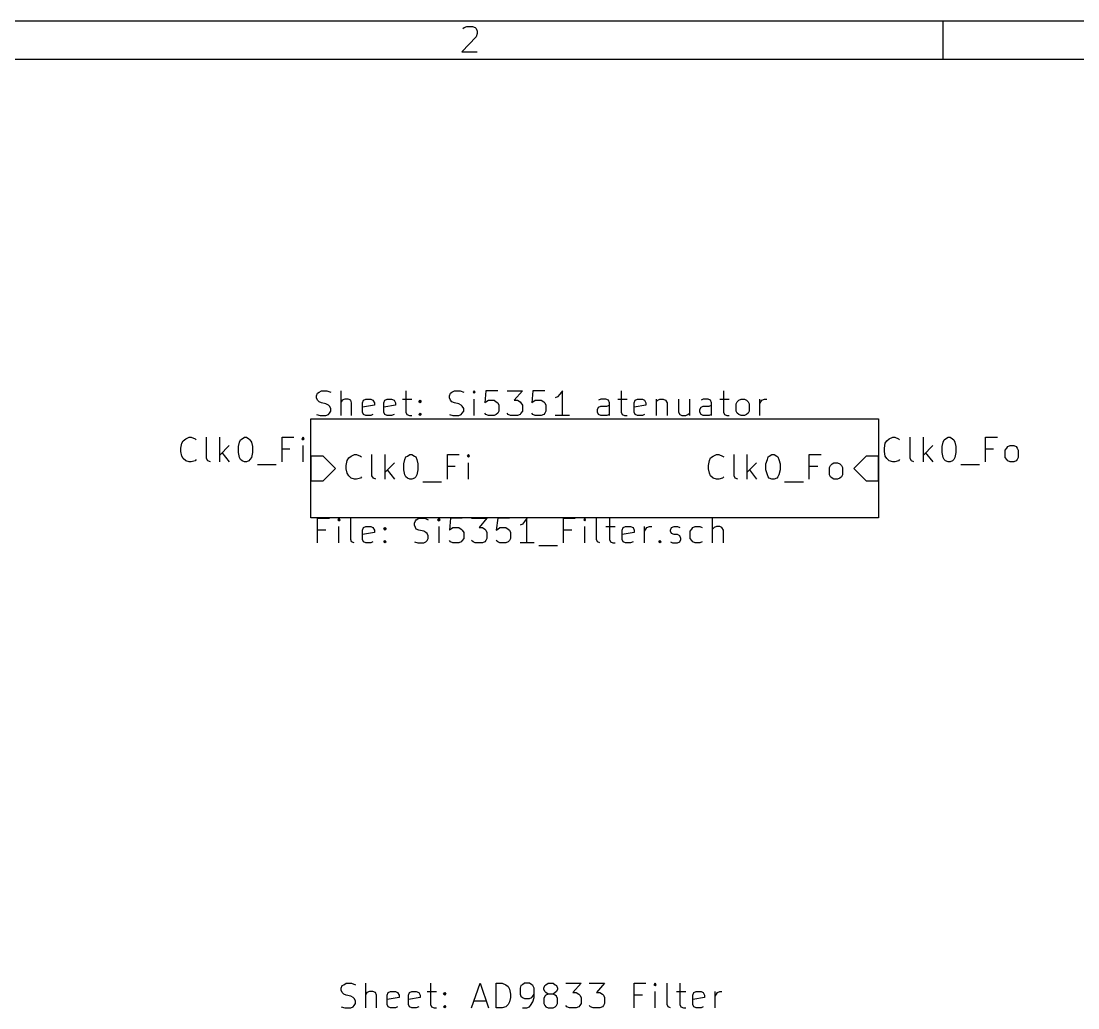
# Model space of a CAD drawing. Extents: x 0.4 to 11.3, y -7.9 to -0.4.
# Drawn here: x 2.463 to 4.604, y -2.393 to -0.394 of the extents above; entities that cross this region are included whole.
import ezdxf

# ---------------------------------------------------------------- set-up
doc = ezdxf.new("R2010")
doc.units = 0
doc.header["$MEASUREMENT"] = 0
for name, color, linetype in [('BLACK', 7, 'CONTINUOUS'), ('BROWN2', 54, 'CONTINUOUS'), ('MAGENTA2', 6, 'CONTINUOUS'), ('RED2', 1, 'CONTINUOUS')]:
    doc.layers.add(name, color=color, linetype=linetype)

msp = doc.modelspace()

# ---------------------------------------------------------------- linework, layer by layer
at = {"layer": 'BLACK', "linetype": 'CONTINUOUS'}
for p, q in [((3.062, -1.153), (3.064, -1.148)), ((3.062, -1.157), (3.062, -1.153)), ((3.064, -1.148), (3.067, -1.146)), ((3.067, -1.146), (3.072, -1.143)), ((3.072, -1.143), (3.083, -1.143)), ((3.083, -1.143), (3.091, -1.146)), ((3.112, -1.193), (3.112, -1.143)), ((3.243, -1.143), (3.243, -1.186)), ((3.331, -1.153), (3.333, -1.148)), ((3.331, -1.157), (3.331, -1.153)), ((3.333, -1.148), (3.336, -1.146)), ((3.336, -1.146), (3.341, -1.143)), ((3.341, -1.143), (3.353, -1.143)), ((3.353, -1.143), (3.36, -1.146)), ((3.381, -1.143), (3.379, -1.146)), ((3.379, -1.146), (3.381, -1.148)), ((3.383, -1.146), (3.381, -1.143)), ((3.381, -1.143), (3.381, -1.148)), ((3.381, -1.148), (3.383, -1.146)), ((3.405, -1.143), (3.403, -1.167)), ((3.429, -1.143), (3.405, -1.143)), ((3.448, -1.143), (3.479, -1.143)), ((3.479, -1.143), (3.462, -1.162)), ((3.5, -1.143), (3.498, -1.167)), ((3.524, -1.143), (3.5, -1.143)), ((3.55, -1.155), (3.545, -1.157)), ((3.555, -1.15), (3.55, -1.155)), ((3.56, -1.143), (3.555, -1.15)), ((3.56, -1.193), (3.56, -1.143)), ((3.679, -1.143), (3.679, -1.186)), ((3.886, -1.143), (3.886, -1.186)), ((3.064, -1.162), (3.062, -1.157)), ((3.067, -1.165), (3.064, -1.162)), ((3.072, -1.167), (3.067, -1.165)), ((3.081, -1.169), (3.072, -1.167)), ((3.086, -1.172), (3.081, -1.169)), ((3.088, -1.174), (3.086, -1.172)), ((3.091, -1.179), (3.088, -1.174)), ((3.114, -1.162), (3.112, -1.165)), ((3.119, -1.16), (3.114, -1.162)), ((3.126, -1.16), (3.119, -1.16)), ((3.131, -1.162), (3.126, -1.16)), ((3.133, -1.167), (3.131, -1.162)), ((3.133, -1.193), (3.133, -1.167)), ((3.155, -1.167), (3.157, -1.162)), ((3.155, -1.186), (3.155, -1.167)), ((3.179, -1.172), (3.155, -1.176)), ((3.157, -1.162), (3.162, -1.16)), ((3.162, -1.16), (3.172, -1.16)), ((3.172, -1.16), (3.176, -1.162)), ((3.176, -1.162), (3.179, -1.167)), ((3.179, -1.167), (3.179, -1.172)), ((3.198, -1.167), (3.2, -1.162)), ((3.198, -1.186), (3.198, -1.167)), ((3.222, -1.172), (3.198, -1.176)), ((3.2, -1.162), (3.205, -1.16)), ((3.205, -1.16), (3.214, -1.16)), ((3.214, -1.16), (3.219, -1.162)), ((3.219, -1.162), (3.222, -1.167)), ((3.222, -1.167), (3.222, -1.172)), ((3.236, -1.16), (3.255, -1.16)), ((3.269, -1.165), (3.272, -1.162)), ((3.272, -1.167), (3.269, -1.165)), ((3.272, -1.162), (3.274, -1.165)), ((3.272, -1.162), (3.272, -1.167)), ((3.274, -1.165), (3.272, -1.167)), ((3.333, -1.162), (3.331, -1.157)), ((3.336, -1.165), (3.333, -1.162)), ((3.341, -1.167), (3.336, -1.165)), ((3.35, -1.169), (3.341, -1.167)), ((3.355, -1.172), (3.35, -1.169)), ((3.357, -1.174), (3.355, -1.172)), ((3.36, -1.179), (3.357, -1.174)), ((3.381, -1.193), (3.381, -1.16)), ((3.403, -1.167), (3.405, -1.165)), ((3.405, -1.165), (3.41, -1.162)), ((3.41, -1.162), (3.422, -1.162)), ((3.422, -1.162), (3.426, -1.165)), ((3.426, -1.165), (3.429, -1.167)), ((3.429, -1.167), (3.431, -1.172)), ((3.431, -1.172), (3.431, -1.184)), ((3.462, -1.162), (3.469, -1.162)), ((3.469, -1.162), (3.474, -1.165)), ((3.474, -1.165), (3.476, -1.167)), ((3.476, -1.167), (3.479, -1.172)), ((3.479, -1.172), (3.479, -1.184)), ((3.498, -1.167), (3.5, -1.165)), ((3.5, -1.165), (3.505, -1.162)), ((3.505, -1.162), (3.517, -1.162)), ((3.517, -1.162), (3.522, -1.165)), ((3.522, -1.165), (3.524, -1.167)), ((3.524, -1.167), (3.526, -1.172)), ((3.526, -1.172), (3.526, -1.184)), ((3.631, -1.181), (3.633, -1.176)), ((3.638, -1.16), (3.633, -1.162)), ((3.633, -1.176), (3.638, -1.174)), ((3.648, -1.16), (3.638, -1.16)), ((3.638, -1.174), (3.65, -1.174)), ((3.653, -1.162), (3.648, -1.16)), ((3.65, -1.174), (3.655, -1.172)), ((3.655, -1.167), (3.653, -1.162)), ((3.655, -1.193), (3.655, -1.167)), ((3.672, -1.16), (3.691, -1.16)), ((3.705, -1.167), (3.707, -1.162)), ((3.705, -1.186), (3.705, -1.167)), ((3.729, -1.172), (3.705, -1.176)), ((3.707, -1.162), (3.712, -1.16)), ((3.712, -1.16), (3.722, -1.16)), ((3.722, -1.16), (3.726, -1.162)), ((3.726, -1.162), (3.729, -1.167)), ((3.729, -1.167), (3.729, -1.172)), ((3.75, -1.16), (3.75, -1.193)), ((3.75, -1.165), (3.753, -1.162)), ((3.753, -1.162), (3.757, -1.16)), ((3.757, -1.16), (3.764, -1.16)), ((3.764, -1.16), (3.769, -1.162)), ((3.769, -1.162), (3.772, -1.167)), ((3.772, -1.167), (3.772, -1.193)), ((3.795, -1.16), (3.795, -1.186)), ((3.817, -1.16), (3.817, -1.193)), ((3.838, -1.181), (3.841, -1.176)), ((3.845, -1.16), (3.841, -1.162)), ((3.841, -1.176), (3.845, -1.174)), ((3.855, -1.16), (3.845, -1.16)), ((3.845, -1.174), (3.857, -1.174)), ((3.86, -1.162), (3.855, -1.16)), ((3.857, -1.174), (3.862, -1.172)), ((3.862, -1.167), (3.86, -1.162)), ((3.862, -1.193), (3.862, -1.167)), ((3.879, -1.16), (3.898, -1.16)), ((3.912, -1.169), (3.914, -1.165)), ((3.912, -1.184), (3.912, -1.169)), ((3.914, -1.165), (3.917, -1.162)), ((3.917, -1.162), (3.922, -1.16)), ((3.922, -1.16), (3.929, -1.16)), ((3.929, -1.16), (3.933, -1.162)), ((3.933, -1.162), (3.936, -1.165)), ((3.936, -1.165), (3.938, -1.169)), ((3.938, -1.169), (3.938, -1.184)), ((3.96, -1.193), (3.96, -1.16)), ((3.96, -1.169), (3.962, -1.165)), ((3.962, -1.165), (3.964, -1.162)), ((3.964, -1.162), (3.969, -1.16)), ((3.969, -1.16), (3.974, -1.16)), ((3.062, -1.191), (3.069, -1.193)), ((3.069, -1.193), (3.081, -1.193)), ((3.081, -1.193), (3.086, -1.191)), ((3.086, -1.191), (3.088, -1.188)), ((3.088, -1.188), (3.091, -1.184)), ((3.091, -1.184), (3.091, -1.179)), ((3.157, -1.191), (3.155, -1.186)), ((3.162, -1.193), (3.157, -1.191)), ((3.172, -1.193), (3.162, -1.193)), ((3.176, -1.191), (3.172, -1.193)), ((3.2, -1.191), (3.198, -1.186)), ((3.205, -1.193), (3.2, -1.191)), ((3.214, -1.193), (3.205, -1.193)), ((3.219, -1.191), (3.214, -1.193)), ((3.243, -1.186), (3.245, -1.191)), ((3.245, -1.191), (3.25, -1.193)), ((3.25, -1.193), (3.255, -1.193)), ((3.269, -1.191), (3.272, -1.188)), ((3.272, -1.193), (3.269, -1.191)), ((3.272, -1.188), (3.274, -1.191)), ((3.272, -1.188), (3.272, -1.193)), ((3.274, -1.191), (3.272, -1.193)), ((3.331, -1.191), (3.338, -1.193)), ((3.338, -1.193), (3.35, -1.193)), ((3.35, -1.193), (3.355, -1.191)), ((3.355, -1.191), (3.357, -1.188)), ((3.357, -1.188), (3.36, -1.184)), ((3.36, -1.184), (3.36, -1.179)), ((3.405, -1.191), (3.403, -1.188)), ((3.41, -1.193), (3.405, -1.191)), ((3.422, -1.193), (3.41, -1.193)), ((3.426, -1.191), (3.422, -1.193)), ((3.429, -1.188), (3.426, -1.191)), ((3.431, -1.184), (3.429, -1.188)), ((3.45, -1.191), (3.448, -1.188)), ((3.455, -1.193), (3.45, -1.191)), ((3.469, -1.193), (3.455, -1.193)), ((3.474, -1.191), (3.469, -1.193)), ((3.476, -1.188), (3.474, -1.191)), ((3.479, -1.184), (3.476, -1.188)), ((3.5, -1.191), (3.498, -1.188)), ((3.505, -1.193), (3.5, -1.191)), ((3.517, -1.193), (3.505, -1.193)), ((3.522, -1.191), (3.517, -1.193)), ((3.524, -1.188), (3.522, -1.191)), ((3.526, -1.184), (3.524, -1.188)), ((3.574, -1.193), (3.545, -1.193)), ((3.631, -1.186), (3.631, -1.181)), ((3.633, -1.191), (3.631, -1.186)), ((3.638, -1.193), (3.633, -1.191)), ((3.65, -1.193), (3.638, -1.193)), ((3.655, -1.191), (3.65, -1.193)), ((3.679, -1.186), (3.681, -1.191)), ((3.681, -1.191), (3.686, -1.193)), ((3.686, -1.193), (3.691, -1.193)), ((3.707, -1.191), (3.705, -1.186)), ((3.712, -1.193), (3.707, -1.191)), ((3.722, -1.193), (3.712, -1.193)), ((3.726, -1.191), (3.722, -1.193)), ((3.795, -1.186), (3.798, -1.191)), ((3.798, -1.191), (3.802, -1.193)), ((3.802, -1.193), (3.81, -1.193)), ((3.81, -1.193), (3.814, -1.191)), ((3.814, -1.191), (3.817, -1.188)), ((3.838, -1.186), (3.838, -1.181)), ((3.841, -1.191), (3.838, -1.186)), ((3.845, -1.193), (3.841, -1.191)), ((3.857, -1.193), (3.845, -1.193)), ((3.862, -1.191), (3.857, -1.193)), ((3.886, -1.186), (3.888, -1.191)), ((3.888, -1.191), (3.893, -1.193)), ((3.893, -1.193), (3.898, -1.193)), ((3.914, -1.188), (3.912, -1.184)), ((3.917, -1.191), (3.914, -1.188)), ((3.922, -1.193), (3.917, -1.191)), ((3.929, -1.193), (3.922, -1.193)), ((3.933, -1.191), (3.929, -1.193)), ((3.936, -1.188), (3.933, -1.191)), ((3.938, -1.184), (3.936, -1.188)), ((2.792, -1.244), (2.797, -1.24)), ((2.797, -1.24), (2.804, -1.237)), ((2.804, -1.237), (2.808, -1.237)), ((2.808, -1.237), (2.816, -1.24)), ((2.816, -1.24), (2.818, -1.242)), ((2.839, -1.28), (2.839, -1.237)), ((2.866, -1.287), (2.866, -1.237)), ((2.908, -1.242), (2.911, -1.24)), ((2.911, -1.24), (2.916, -1.237)), ((2.916, -1.237), (2.92, -1.237)), ((2.92, -1.237), (2.925, -1.24)), ((2.925, -1.24), (2.927, -1.242)), ((2.992, -1.287), (2.992, -1.237)), ((2.992, -1.237), (3.016, -1.237)), ((3.035, -1.237), (3.032, -1.24)), ((3.032, -1.24), (3.035, -1.242)), ((3.037, -1.24), (3.035, -1.237)), ((3.035, -1.237), (3.035, -1.242)), ((3.035, -1.242), (3.037, -1.24)), ((4.217, -1.244), (4.222, -1.24)), ((4.222, -1.24), (4.229, -1.237)), ((4.229, -1.237), (4.233, -1.237)), ((4.233, -1.237), (4.241, -1.24)), ((4.241, -1.24), (4.243, -1.242)), ((4.264, -1.28), (4.264, -1.237)), ((4.291, -1.287), (4.291, -1.237)), ((4.333, -1.242), (4.336, -1.24)), ((4.336, -1.24), (4.341, -1.237)), ((4.341, -1.237), (4.345, -1.237)), ((4.345, -1.237), (4.35, -1.24)), ((4.35, -1.24), (4.353, -1.242)), ((4.417, -1.287), (4.417, -1.237)), ((4.417, -1.237), (4.441, -1.237)), ((2.787, -1.259), (2.789, -1.249)), ((2.787, -1.266), (2.787, -1.259)), ((2.789, -1.249), (2.792, -1.244)), ((2.885, -1.254), (2.866, -1.273)), ((2.904, -1.256), (2.906, -1.247)), ((2.904, -1.268), (2.904, -1.256)), ((2.906, -1.247), (2.908, -1.242)), ((2.927, -1.242), (2.93, -1.247)), ((2.93, -1.247), (2.932, -1.256)), ((2.932, -1.256), (2.932, -1.268)), ((3.008, -1.261), (2.992, -1.261)), ((3.035, -1.287), (3.035, -1.254)), ((4.212, -1.259), (4.214, -1.249)), ((4.212, -1.266), (4.212, -1.259)), ((4.214, -1.249), (4.217, -1.244)), ((4.31, -1.254), (4.291, -1.273)), ((4.329, -1.256), (4.331, -1.247)), ((4.329, -1.268), (4.329, -1.256)), ((4.331, -1.247), (4.333, -1.242)), ((4.353, -1.242), (4.355, -1.247)), ((4.355, -1.247), (4.357, -1.256)), ((4.357, -1.256), (4.357, -1.268)), ((4.433, -1.261), (4.417, -1.261)), ((4.457, -1.263), (4.46, -1.259)), ((4.46, -1.259), (4.462, -1.256)), ((4.462, -1.256), (4.467, -1.254)), ((4.467, -1.254), (4.474, -1.254)), ((4.474, -1.254), (4.479, -1.256)), ((4.479, -1.256), (4.481, -1.259)), ((4.481, -1.259), (4.483, -1.263)), ((2.789, -1.275), (2.787, -1.266)), ((2.792, -1.28), (2.789, -1.275)), ((2.797, -1.285), (2.792, -1.28)), ((2.818, -1.282), (2.816, -1.285)), ((2.842, -1.285), (2.839, -1.28)), ((2.87, -1.268), (2.885, -1.287)), ((2.906, -1.278), (2.904, -1.268)), ((2.908, -1.282), (2.906, -1.278)), ((2.911, -1.285), (2.908, -1.282)), ((2.927, -1.282), (2.925, -1.285)), ((2.93, -1.278), (2.927, -1.282)), ((2.932, -1.268), (2.93, -1.278)), ((4.214, -1.275), (4.212, -1.266)), ((4.217, -1.28), (4.214, -1.275)), ((4.222, -1.285), (4.217, -1.28)), ((4.243, -1.282), (4.241, -1.285)), ((4.267, -1.285), (4.264, -1.28)), ((4.295, -1.268), (4.31, -1.287)), ((4.331, -1.278), (4.329, -1.268)), ((4.333, -1.282), (4.331, -1.278)), ((4.336, -1.285), (4.333, -1.282)), ((4.353, -1.282), (4.35, -1.285)), ((4.355, -1.278), (4.353, -1.282)), ((4.357, -1.268), (4.355, -1.278)), ((4.457, -1.278), (4.457, -1.263)), ((4.46, -1.282), (4.457, -1.278)), ((4.462, -1.285), (4.46, -1.282)), ((4.481, -1.282), (4.479, -1.285)), ((4.483, -1.278), (4.481, -1.282)), ((4.483, -1.263), (4.483, -1.278)), ((2.804, -1.287), (2.797, -1.285)), ((2.808, -1.287), (2.804, -1.287)), ((2.816, -1.285), (2.808, -1.287)), ((2.847, -1.287), (2.842, -1.285)), ((2.916, -1.287), (2.911, -1.285)), ((2.92, -1.287), (2.916, -1.287)), ((2.925, -1.285), (2.92, -1.287)), ((2.942, -1.292), (2.98, -1.292)), ((4.229, -1.287), (4.222, -1.285)), ((4.233, -1.287), (4.229, -1.287)), ((4.241, -1.285), (4.233, -1.287)), ((4.272, -1.287), (4.267, -1.285)), ((4.341, -1.287), (4.336, -1.285)), ((4.345, -1.287), (4.341, -1.287)), ((4.35, -1.285), (4.345, -1.287)), ((4.367, -1.292), (4.405, -1.292)), ((4.467, -1.287), (4.462, -1.285)), ((4.474, -1.287), (4.467, -1.287)), ((4.479, -1.285), (4.474, -1.287)), ((3.064, -1.451), (3.064, -1.401)), ((3.064, -1.401), (3.088, -1.401)), ((3.107, -1.401), (3.105, -1.404)), ((3.105, -1.404), (3.107, -1.406)), ((3.11, -1.404), (3.107, -1.401)), ((3.107, -1.401), (3.107, -1.406)), ((3.107, -1.406), (3.11, -1.404)), ((3.131, -1.444), (3.131, -1.401)), ((3.26, -1.411), (3.262, -1.406)), ((3.26, -1.415), (3.26, -1.411)), ((3.262, -1.406), (3.264, -1.404)), ((3.264, -1.404), (3.269, -1.401)), ((3.269, -1.401), (3.281, -1.401)), ((3.281, -1.401), (3.288, -1.404)), ((3.31, -1.401), (3.307, -1.404)), ((3.307, -1.404), (3.31, -1.406)), ((3.312, -1.404), (3.31, -1.401)), ((3.31, -1.401), (3.31, -1.406)), ((3.31, -1.406), (3.312, -1.404)), ((3.333, -1.401), (3.331, -1.425)), ((3.357, -1.401), (3.333, -1.401)), ((3.376, -1.401), (3.407, -1.401)), ((3.407, -1.401), (3.391, -1.42)), ((3.429, -1.401), (3.426, -1.425)), ((3.453, -1.401), (3.429, -1.401)), ((3.483, -1.408), (3.479, -1.413)), ((3.488, -1.401), (3.483, -1.408)), ((3.488, -1.451), (3.488, -1.401)), ((3.562, -1.451), (3.562, -1.401)), ((3.562, -1.401), (3.586, -1.401)), ((3.605, -1.401), (3.603, -1.404)), ((3.603, -1.404), (3.605, -1.406)), ((3.607, -1.404), (3.605, -1.401)), ((3.605, -1.401), (3.605, -1.406)), ((3.605, -1.406), (3.607, -1.404)), ((3.629, -1.444), (3.629, -1.401)), ((3.655, -1.401), (3.655, -1.444)), ((3.864, -1.451), (3.864, -1.401)), ((3.081, -1.425), (3.064, -1.425)), ((3.107, -1.451), (3.107, -1.418)), ((3.155, -1.425), (3.157, -1.42)), ((3.155, -1.444), (3.155, -1.425)), ((3.179, -1.43), (3.155, -1.434)), ((3.157, -1.42), (3.162, -1.418)), ((3.162, -1.418), (3.172, -1.418)), ((3.172, -1.418), (3.176, -1.42)), ((3.176, -1.42), (3.179, -1.425)), ((3.179, -1.425), (3.179, -1.43)), ((3.198, -1.423), (3.2, -1.42)), ((3.2, -1.425), (3.198, -1.423)), ((3.2, -1.42), (3.203, -1.423)), ((3.2, -1.42), (3.2, -1.425)), ((3.203, -1.423), (3.2, -1.425)), ((3.262, -1.42), (3.26, -1.415)), ((3.264, -1.423), (3.262, -1.42)), ((3.269, -1.425), (3.264, -1.423)), ((3.279, -1.427), (3.269, -1.425)), ((3.283, -1.43), (3.279, -1.427)), ((3.286, -1.432), (3.283, -1.43)), ((3.288, -1.437), (3.286, -1.432)), ((3.31, -1.451), (3.31, -1.418)), ((3.331, -1.425), (3.333, -1.423)), ((3.333, -1.423), (3.338, -1.42)), ((3.338, -1.42), (3.35, -1.42)), ((3.35, -1.42), (3.355, -1.423)), ((3.355, -1.423), (3.357, -1.425)), ((3.357, -1.425), (3.36, -1.43)), ((3.36, -1.43), (3.36, -1.442)), ((3.391, -1.42), (3.398, -1.42)), ((3.398, -1.42), (3.403, -1.423)), ((3.403, -1.423), (3.405, -1.425)), ((3.405, -1.425), (3.407, -1.43)), ((3.407, -1.43), (3.407, -1.442)), ((3.426, -1.425), (3.429, -1.423)), ((3.429, -1.423), (3.433, -1.42)), ((3.433, -1.42), (3.445, -1.42)), ((3.445, -1.42), (3.45, -1.423)), ((3.45, -1.423), (3.453, -1.425)), ((3.453, -1.425), (3.455, -1.43)), ((3.455, -1.43), (3.455, -1.442)), ((3.479, -1.413), (3.474, -1.415)), ((3.579, -1.425), (3.562, -1.425)), ((3.605, -1.451), (3.605, -1.418)), ((3.648, -1.418), (3.667, -1.418)), ((3.681, -1.425), (3.683, -1.42)), ((3.681, -1.444), (3.681, -1.425)), ((3.705, -1.43), (3.681, -1.434)), ((3.683, -1.42), (3.688, -1.418)), ((3.688, -1.418), (3.698, -1.418)), ((3.698, -1.418), (3.703, -1.42)), ((3.703, -1.42), (3.705, -1.425)), ((3.705, -1.425), (3.705, -1.43)), ((3.726, -1.451), (3.726, -1.418)), ((3.726, -1.427), (3.729, -1.423)), ((3.729, -1.423), (3.731, -1.42)), ((3.731, -1.42), (3.736, -1.418)), ((3.736, -1.418), (3.741, -1.418)), ((3.779, -1.425), (3.781, -1.42)), ((3.779, -1.427), (3.779, -1.425)), ((3.781, -1.432), (3.779, -1.427)), ((3.781, -1.42), (3.786, -1.418)), ((3.786, -1.434), (3.781, -1.432)), ((3.786, -1.418), (3.793, -1.418)), ((3.793, -1.434), (3.786, -1.434)), ((3.793, -1.418), (3.798, -1.42)), ((3.798, -1.437), (3.793, -1.434)), ((3.819, -1.427), (3.822, -1.423)), ((3.819, -1.442), (3.819, -1.427)), ((3.822, -1.423), (3.824, -1.42)), ((3.824, -1.42), (3.829, -1.418)), ((3.829, -1.418), (3.838, -1.418)), ((3.838, -1.418), (3.843, -1.42)), ((3.867, -1.42), (3.864, -1.423)), ((3.872, -1.418), (3.867, -1.42)), ((3.879, -1.418), (3.872, -1.418)), ((3.883, -1.42), (3.879, -1.418)), ((3.886, -1.425), (3.883, -1.42)), ((3.886, -1.451), (3.886, -1.425)), ((3.133, -1.449), (3.131, -1.444)), ((3.138, -1.451), (3.133, -1.449)), ((3.157, -1.449), (3.155, -1.444)), ((3.162, -1.451), (3.157, -1.449)), ((3.172, -1.451), (3.162, -1.451)), ((3.176, -1.449), (3.172, -1.451)), ((3.198, -1.449), (3.2, -1.446)), ((3.2, -1.451), (3.198, -1.449)), ((3.2, -1.446), (3.203, -1.449)), ((3.2, -1.446), (3.2, -1.451)), ((3.203, -1.449), (3.2, -1.451)), ((3.26, -1.449), (3.267, -1.451)), ((3.267, -1.451), (3.279, -1.451)), ((3.279, -1.451), (3.283, -1.449)), ((3.283, -1.449), (3.286, -1.446)), ((3.286, -1.446), (3.288, -1.442)), ((3.288, -1.442), (3.288, -1.437)), ((3.333, -1.449), (3.331, -1.446)), ((3.338, -1.451), (3.333, -1.449)), ((3.35, -1.451), (3.338, -1.451)), ((3.355, -1.449), (3.35, -1.451)), ((3.357, -1.446), (3.355, -1.449)), ((3.36, -1.442), (3.357, -1.446)), ((3.379, -1.449), (3.376, -1.446)), ((3.383, -1.451), (3.379, -1.449)), ((3.398, -1.451), (3.383, -1.451)), ((3.403, -1.449), (3.398, -1.451)), ((3.405, -1.446), (3.403, -1.449)), ((3.407, -1.442), (3.405, -1.446)), ((3.429, -1.449), (3.426, -1.446)), ((3.433, -1.451), (3.429, -1.449)), ((3.445, -1.451), (3.433, -1.451)), ((3.45, -1.449), (3.445, -1.451)), ((3.453, -1.446), (3.45, -1.449)), ((3.455, -1.442), (3.453, -1.446)), ((3.503, -1.451), (3.474, -1.451)), ((3.631, -1.449), (3.629, -1.444)), ((3.636, -1.451), (3.631, -1.449)), ((3.655, -1.444), (3.657, -1.449)), ((3.657, -1.449), (3.662, -1.451)), ((3.662, -1.451), (3.667, -1.451)), ((3.683, -1.449), (3.681, -1.444)), ((3.688, -1.451), (3.683, -1.449)), ((3.698, -1.451), (3.688, -1.451)), ((3.703, -1.449), (3.698, -1.451)), ((3.755, -1.449), (3.757, -1.446)), ((3.757, -1.451), (3.755, -1.449)), ((3.757, -1.446), (3.76, -1.449)), ((3.757, -1.446), (3.757, -1.451)), ((3.76, -1.449), (3.757, -1.451)), ((3.779, -1.449), (3.783, -1.451)), ((3.783, -1.451), (3.793, -1.451)), ((3.793, -1.451), (3.798, -1.449)), ((3.8, -1.442), (3.798, -1.437)), ((3.798, -1.449), (3.8, -1.444)), ((3.8, -1.444), (3.8, -1.442)), ((3.822, -1.446), (3.819, -1.442)), ((3.824, -1.449), (3.822, -1.446)), ((3.829, -1.451), (3.824, -1.449)), ((3.838, -1.451), (3.829, -1.451)), ((3.843, -1.449), (3.838, -1.451)), ((3.512, -1.456), (3.55, -1.456)), ((3.112, -2.353), (3.114, -2.348)), ((3.112, -2.357), (3.112, -2.353)), ((3.114, -2.348), (3.117, -2.346)), ((3.117, -2.346), (3.122, -2.343)), ((3.122, -2.343), (3.133, -2.343)), ((3.133, -2.343), (3.141, -2.346)), ((3.162, -2.393), (3.162, -2.343)), ((3.293, -2.343), (3.293, -2.386)), ((3.376, -2.393), (3.393, -2.343)), ((3.393, -2.343), (3.41, -2.393)), ((3.426, -2.393), (3.426, -2.343)), ((3.426, -2.343), (3.438, -2.343)), ((3.438, -2.343), (3.445, -2.346)), ((3.445, -2.346), (3.45, -2.35)), ((3.45, -2.35), (3.453, -2.355)), ((3.476, -2.348), (3.474, -2.353)), ((3.474, -2.353), (3.474, -2.365)), ((3.479, -2.346), (3.476, -2.348)), ((3.483, -2.343), (3.479, -2.346)), ((3.493, -2.343), (3.483, -2.343)), ((3.498, -2.346), (3.493, -2.343)), ((3.5, -2.348), (3.498, -2.346)), ((3.503, -2.353), (3.5, -2.348)), ((3.503, -2.372), (3.503, -2.353)), ((3.522, -2.353), (3.524, -2.348)), ((3.522, -2.355), (3.522, -2.353)), ((3.524, -2.348), (3.526, -2.346)), ((3.526, -2.346), (3.531, -2.343)), ((3.531, -2.343), (3.541, -2.343)), ((3.541, -2.343), (3.545, -2.346)), ((3.545, -2.346), (3.548, -2.348)), ((3.548, -2.348), (3.55, -2.353)), ((3.55, -2.353), (3.55, -2.355)), ((3.567, -2.343), (3.598, -2.343)), ((3.598, -2.343), (3.581, -2.362)), ((3.614, -2.343), (3.645, -2.343)), ((3.645, -2.343), (3.629, -2.362)), ((3.705, -2.393), (3.705, -2.343)), ((3.705, -2.343), (3.729, -2.343)), ((3.748, -2.343), (3.745, -2.346)), ((3.745, -2.346), (3.748, -2.348)), ((3.75, -2.346), (3.748, -2.343)), ((3.748, -2.343), (3.748, -2.348)), ((3.748, -2.348), (3.75, -2.346)), ((3.772, -2.386), (3.772, -2.343)), ((3.798, -2.343), (3.798, -2.386)), ((3.114, -2.362), (3.112, -2.357)), ((3.117, -2.365), (3.114, -2.362)), ((3.122, -2.367), (3.117, -2.365)), ((3.131, -2.369), (3.122, -2.367)), ((3.136, -2.372), (3.131, -2.369)), ((3.138, -2.374), (3.136, -2.372)), ((3.141, -2.379), (3.138, -2.374)), ((3.164, -2.362), (3.162, -2.365)), ((3.169, -2.36), (3.164, -2.362)), ((3.176, -2.36), (3.169, -2.36)), ((3.181, -2.362), (3.176, -2.36)), ((3.183, -2.367), (3.181, -2.362)), ((3.183, -2.393), (3.183, -2.367)), ((3.205, -2.367), (3.207, -2.362)), ((3.205, -2.386), (3.205, -2.367)), ((3.229, -2.372), (3.205, -2.376)), ((3.207, -2.362), (3.212, -2.36)), ((3.212, -2.36), (3.222, -2.36)), ((3.222, -2.36), (3.226, -2.362)), ((3.226, -2.362), (3.229, -2.367)), ((3.229, -2.367), (3.229, -2.372)), ((3.248, -2.367), (3.25, -2.362)), ((3.248, -2.386), (3.248, -2.367)), ((3.272, -2.372), (3.248, -2.376)), ((3.25, -2.362), (3.255, -2.36)), ((3.255, -2.36), (3.264, -2.36)), ((3.264, -2.36), (3.269, -2.362)), ((3.269, -2.362), (3.272, -2.367)), ((3.272, -2.367), (3.272, -2.372)), ((3.286, -2.36), (3.305, -2.36)), ((3.319, -2.365), (3.322, -2.362)), ((3.322, -2.367), (3.319, -2.365)), ((3.322, -2.362), (3.324, -2.365)), ((3.322, -2.362), (3.322, -2.367)), ((3.324, -2.365), (3.322, -2.367)), ((3.453, -2.355), (3.455, -2.365)), ((3.455, -2.372), (3.453, -2.381)), ((3.455, -2.365), (3.455, -2.372)), ((3.474, -2.365), (3.476, -2.369)), ((3.476, -2.369), (3.479, -2.372)), ((3.479, -2.372), (3.483, -2.374)), ((3.483, -2.374), (3.493, -2.374)), ((3.493, -2.374), (3.498, -2.372)), ((3.498, -2.372), (3.5, -2.369)), ((3.5, -2.369), (3.503, -2.365)), ((3.5, -2.381), (3.503, -2.372)), ((3.524, -2.36), (3.522, -2.355)), ((3.524, -2.369), (3.522, -2.374)), ((3.522, -2.374), (3.522, -2.384)), ((3.526, -2.362), (3.524, -2.36)), ((3.526, -2.367), (3.524, -2.369)), ((3.531, -2.365), (3.526, -2.362)), ((3.531, -2.365), (3.526, -2.367)), ((3.541, -2.365), (3.531, -2.365)), ((3.545, -2.362), (3.541, -2.365)), ((3.545, -2.367), (3.541, -2.365)), ((3.548, -2.36), (3.545, -2.362)), ((3.548, -2.369), (3.545, -2.367)), ((3.55, -2.355), (3.548, -2.36)), ((3.55, -2.374), (3.548, -2.369)), ((3.55, -2.384), (3.55, -2.374)), ((3.581, -2.362), (3.588, -2.362)), ((3.588, -2.362), (3.593, -2.365)), ((3.593, -2.365), (3.595, -2.367)), ((3.595, -2.367), (3.598, -2.372)), ((3.598, -2.372), (3.598, -2.384)), ((3.629, -2.362), (3.636, -2.362)), ((3.636, -2.362), (3.641, -2.365)), ((3.641, -2.365), (3.643, -2.367)), ((3.643, -2.367), (3.645, -2.372)), ((3.645, -2.372), (3.645, -2.384)), ((3.722, -2.367), (3.705, -2.367)), ((3.748, -2.393), (3.748, -2.36)), ((3.791, -2.36), (3.81, -2.36)), ((3.824, -2.367), (3.826, -2.362)), ((3.824, -2.386), (3.824, -2.367)), ((3.848, -2.372), (3.824, -2.376)), ((3.826, -2.362), (3.831, -2.36)), ((3.831, -2.36), (3.841, -2.36)), ((3.841, -2.36), (3.845, -2.362)), ((3.845, -2.362), (3.848, -2.367)), ((3.848, -2.367), (3.848, -2.372)), ((3.869, -2.393), (3.869, -2.36)), ((3.869, -2.369), (3.872, -2.365)), ((3.872, -2.365), (3.874, -2.362)), ((3.874, -2.362), (3.879, -2.36)), ((3.879, -2.36), (3.883, -2.36)), ((3.112, -2.391), (3.119, -2.393)), ((3.119, -2.393), (3.131, -2.393)), ((3.131, -2.393), (3.136, -2.391)), ((3.136, -2.391), (3.138, -2.388)), ((3.138, -2.388), (3.141, -2.384)), ((3.141, -2.384), (3.141, -2.379)), ((3.207, -2.391), (3.205, -2.386)), ((3.212, -2.393), (3.207, -2.391)), ((3.222, -2.393), (3.212, -2.393)), ((3.226, -2.391), (3.222, -2.393)), ((3.25, -2.391), (3.248, -2.386)), ((3.255, -2.393), (3.25, -2.391)), ((3.264, -2.393), (3.255, -2.393)), ((3.269, -2.391), (3.264, -2.393)), ((3.293, -2.386), (3.295, -2.391)), ((3.295, -2.391), (3.3, -2.393)), ((3.3, -2.393), (3.305, -2.393)), ((3.319, -2.391), (3.322, -2.388)), ((3.322, -2.393), (3.319, -2.391)), ((3.322, -2.388), (3.324, -2.391)), ((3.322, -2.388), (3.322, -2.393)), ((3.324, -2.391), (3.322, -2.393)), ((3.381, -2.379), (3.405, -2.379)), ((3.438, -2.393), (3.426, -2.393)), ((3.445, -2.391), (3.438, -2.393)), ((3.45, -2.386), (3.445, -2.391)), ((3.453, -2.381), (3.45, -2.386)), ((3.479, -2.393), (3.488, -2.393)), ((3.488, -2.393), (3.493, -2.391)), ((3.493, -2.391), (3.495, -2.388)), ((3.495, -2.388), (3.5, -2.381)), ((3.522, -2.384), (3.524, -2.388)), ((3.524, -2.388), (3.526, -2.391)), ((3.526, -2.391), (3.531, -2.393)), ((3.531, -2.393), (3.541, -2.393)), ((3.541, -2.393), (3.545, -2.391)), ((3.545, -2.391), (3.548, -2.388)), ((3.548, -2.388), (3.55, -2.384)), ((3.569, -2.391), (3.567, -2.388)), ((3.574, -2.393), (3.569, -2.391)), ((3.588, -2.393), (3.574, -2.393)), ((3.593, -2.391), (3.588, -2.393)), ((3.595, -2.388), (3.593, -2.391)), ((3.598, -2.384), (3.595, -2.388)), ((3.617, -2.391), (3.614, -2.388)), ((3.622, -2.393), (3.617, -2.391)), ((3.636, -2.393), (3.622, -2.393)), ((3.641, -2.391), (3.636, -2.393)), ((3.643, -2.388), (3.641, -2.391)), ((3.645, -2.384), (3.643, -2.388)), ((3.774, -2.391), (3.772, -2.386)), ((3.779, -2.393), (3.774, -2.391)), ((3.798, -2.386), (3.8, -2.391)), ((3.8, -2.391), (3.805, -2.393)), ((3.805, -2.393), (3.81, -2.393)), ((3.826, -2.391), (3.824, -2.386)), ((3.831, -2.393), (3.826, -2.391)), ((3.841, -2.393), (3.831, -2.393)), ((3.845, -2.391), (3.841, -2.393))]:
    msp.add_line(p, q, dxfattribs=at)
at = {"layer": 'BROWN2', "linetype": 'CONTINUOUS'}
for p, q in [((3.075, -1.275), (3.05, -1.275)), ((3.05, -1.275), (3.05, -1.325)), ((3.1, -1.3), (3.075, -1.275)), ((3.122, -1.294), (3.124, -1.284)), ((3.124, -1.284), (3.127, -1.279)), ((3.127, -1.279), (3.132, -1.275)), ((3.132, -1.275), (3.139, -1.272)), ((3.139, -1.272), (3.143, -1.272)), ((3.143, -1.272), (3.151, -1.275)), ((3.151, -1.275), (3.153, -1.277)), ((3.174, -1.315), (3.174, -1.272)), ((3.201, -1.322), (3.201, -1.272)), ((3.239, -1.291), (3.241, -1.282)), ((3.241, -1.282), (3.243, -1.277)), ((3.243, -1.277), (3.246, -1.275)), ((3.246, -1.275), (3.251, -1.272)), ((3.251, -1.272), (3.255, -1.272)), ((3.255, -1.272), (3.26, -1.275)), ((3.26, -1.275), (3.263, -1.277)), ((3.263, -1.277), (3.265, -1.282)), ((3.265, -1.282), (3.267, -1.291)), ((3.327, -1.322), (3.327, -1.272)), ((3.327, -1.272), (3.351, -1.272)), ((3.37, -1.272), (3.367, -1.275)), ((3.367, -1.275), (3.37, -1.277)), ((3.372, -1.275), (3.37, -1.272)), ((3.37, -1.272), (3.37, -1.277)), ((3.37, -1.277), (3.372, -1.275)), ((3.856, -1.294), (3.858, -1.284)), ((3.858, -1.284), (3.86, -1.279)), ((3.86, -1.279), (3.865, -1.275)), ((3.865, -1.275), (3.872, -1.272)), ((3.872, -1.272), (3.877, -1.272)), ((3.877, -1.272), (3.884, -1.275)), ((3.884, -1.275), (3.887, -1.277)), ((3.908, -1.315), (3.908, -1.272)), ((3.934, -1.322), (3.934, -1.272)), ((3.972, -1.291), (3.975, -1.282)), ((3.975, -1.282), (3.977, -1.277)), ((3.977, -1.277), (3.979, -1.275)), ((3.979, -1.275), (3.984, -1.272)), ((3.984, -1.272), (3.989, -1.272)), ((3.989, -1.272), (3.994, -1.275)), ((3.994, -1.275), (3.996, -1.277)), ((3.996, -1.277), (3.998, -1.282)), ((3.998, -1.282), (4.001, -1.291)), ((4.06, -1.322), (4.06, -1.272)), ((4.06, -1.272), (4.084, -1.272)), ((4.175, -1.275), (4.15, -1.3)), ((4.2, -1.275), (4.175, -1.275)), ((4.2, -1.325), (4.2, -1.275)), ((3.075, -1.325), (3.1, -1.3)), ((3.122, -1.301), (3.122, -1.294)), ((3.124, -1.31), (3.122, -1.301)), ((3.22, -1.289), (3.201, -1.308)), ((3.205, -1.303), (3.22, -1.322)), ((3.239, -1.303), (3.239, -1.291)), ((3.241, -1.313), (3.239, -1.303)), ((3.267, -1.303), (3.265, -1.313)), ((3.267, -1.291), (3.267, -1.303)), ((3.343, -1.296), (3.327, -1.296)), ((3.37, -1.322), (3.37, -1.289)), ((3.856, -1.301), (3.856, -1.294)), ((3.858, -1.31), (3.856, -1.301)), ((3.953, -1.289), (3.934, -1.308)), ((3.939, -1.303), (3.953, -1.322)), ((3.972, -1.303), (3.972, -1.291)), ((3.975, -1.313), (3.972, -1.303)), ((4.001, -1.303), (3.998, -1.313)), ((4.001, -1.291), (4.001, -1.303)), ((4.077, -1.296), (4.06, -1.296)), ((4.101, -1.298), (4.103, -1.294)), ((4.101, -1.313), (4.101, -1.298)), ((4.103, -1.294), (4.106, -1.291)), ((4.106, -1.291), (4.11, -1.289)), ((4.11, -1.289), (4.117, -1.289)), ((4.117, -1.289), (4.122, -1.291)), ((4.122, -1.291), (4.125, -1.294)), ((4.125, -1.294), (4.127, -1.298)), ((4.127, -1.298), (4.127, -1.313)), ((4.15, -1.3), (4.175, -1.325)), ((3.05, -1.325), (3.075, -1.325)), ((3.127, -1.315), (3.124, -1.31)), ((3.132, -1.32), (3.127, -1.315)), ((3.139, -1.322), (3.132, -1.32)), ((3.143, -1.322), (3.139, -1.322)), ((3.151, -1.32), (3.143, -1.322)), ((3.153, -1.317), (3.151, -1.32)), ((3.177, -1.32), (3.174, -1.315)), ((3.182, -1.322), (3.177, -1.32)), ((3.243, -1.317), (3.241, -1.313)), ((3.246, -1.32), (3.243, -1.317)), ((3.251, -1.322), (3.246, -1.32)), ((3.255, -1.322), (3.251, -1.322)), ((3.26, -1.32), (3.255, -1.322)), ((3.263, -1.317), (3.26, -1.32)), ((3.265, -1.313), (3.263, -1.317)), ((3.277, -1.327), (3.315, -1.327)), ((3.86, -1.315), (3.858, -1.31)), ((3.865, -1.32), (3.86, -1.315)), ((3.872, -1.322), (3.865, -1.32)), ((3.877, -1.322), (3.872, -1.322)), ((3.884, -1.32), (3.877, -1.322)), ((3.887, -1.317), (3.884, -1.32)), ((3.91, -1.32), (3.908, -1.315)), ((3.915, -1.322), (3.91, -1.32)), ((3.977, -1.317), (3.975, -1.313)), ((3.979, -1.32), (3.977, -1.317)), ((3.984, -1.322), (3.979, -1.32)), ((3.989, -1.322), (3.984, -1.322)), ((3.994, -1.32), (3.989, -1.322)), ((3.996, -1.317), (3.994, -1.32)), ((3.998, -1.313), (3.996, -1.317)), ((4.01, -1.327), (4.048, -1.327)), ((4.103, -1.317), (4.101, -1.313)), ((4.106, -1.32), (4.103, -1.317)), ((4.11, -1.322), (4.106, -1.32)), ((4.117, -1.322), (4.11, -1.322)), ((4.122, -1.32), (4.117, -1.322)), ((4.125, -1.317), (4.122, -1.32)), ((4.127, -1.313), (4.125, -1.317)), ((4.175, -1.325), (4.2, -1.325))]:
    msp.add_line(p, q, dxfattribs=at)
at = {"layer": 'MAGENTA2', "linetype": 'CONTINUOUS'}
for p, q in [((3.05, -1.2), (4.2, -1.2)), ((3.05, -1.4), (3.05, -1.2)), ((4.2, -1.2), (4.2, -1.4)), ((4.2, -1.4), (3.05, -1.4))]:
    msp.add_line(p, q, dxfattribs=at)
at = {"layer": 'RED2', "linetype": 'CONTINUOUS'}
for p, q in [((11.299, -0.394), (0.394, -0.394)), ((3.361, -0.407), (3.366, -0.405)), ((3.366, -0.405), (3.378, -0.405)), ((3.378, -0.405), (3.383, -0.407)), ((4.331, -0.472), (4.331, -0.394)), ((3.385, -0.426), (3.356, -0.456)), ((3.358, -0.409), (3.361, -0.407)), ((3.383, -0.407), (3.385, -0.409)), ((3.385, -0.409), (3.387, -0.414)), ((3.387, -0.419), (3.385, -0.426)), ((3.387, -0.414), (3.387, -0.419)), ((3.356, -0.456), (3.387, -0.456)), ((11.221, -0.472), (0.472, -0.472))]:
    msp.add_line(p, q, dxfattribs=at)

doc.saveas('drawing.dxf')
